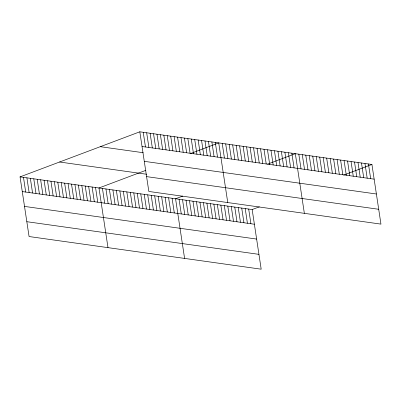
<?xml version="1.0" encoding="UTF-8"?>
<svg xmlns="http://www.w3.org/2000/svg" width="401" height="401" viewBox="0 0 401 401"><rect width="100%" height="100%" fill="white"/><g stroke="black" fill="none" stroke-linecap="round" stroke-linejoin="round"><path stroke-width="0.6" d="M20.05 176.881L252.164 209.543L261.186 269.191L29.072 236.535L20.05 176.881L139.814 131.809L371.927 164.465L380.95 224.119L148.836 191.457L139.814 131.809M145.894 170.325L98.972 187.989L107.989 247.638M190.5 153.538L218.73 142.911L227.753 202.56M182.756 196.059L175.568 198.766L184.59 258.414M267.612 164.119L295.331 153.688L304.354 213.337M252.164 209.543L259.352 206.836M343.697 175.092L371.927 164.465M142.034 146.495L374.148 179.157M100.29 146.681L143.182 152.716M144.28 161.332L376.394 193.994M59.574 162.009L146.616 174.255M146.591 176.62L378.704 209.282M22.271 191.573L254.389 224.234M24.516 206.41L256.63 239.071M26.827 221.698L258.946 254.354M368.449 163.979L370.669 178.666M364.965 163.488L367.186 178.174M361.481 162.996L363.707 177.688M358.003 162.505L360.223 177.197M354.519 162.019L356.74 176.706M351.04 161.528L353.261 176.214M347.557 161.037L349.777 175.728M344.073 160.545L346.299 175.237M340.594 160.059L342.815 174.746M337.111 159.568L339.331 174.26M333.632 159.077L335.853 173.768M330.148 158.59L332.369 173.277M326.665 158.099L328.89 172.786M323.186 157.608L325.406 172.3M319.702 157.117L321.923 171.808M316.219 156.631L318.444 171.317M312.74 156.139L314.96 170.826M309.256 155.648L311.477 170.34M305.778 155.157L307.998 169.849M302.294 154.671L304.514 169.357M298.81 154.179L301.036 168.866M291.848 153.197L294.068 167.889M288.369 152.711L290.59 167.397M284.885 152.22L287.106 166.911M281.402 151.728L283.627 166.42M277.923 151.242L280.144 165.929M274.439 150.751L276.66 165.438M270.961 150.26L273.181 164.951M267.477 149.768L269.698 164.46M263.993 149.282L266.219 163.969M260.515 148.791L262.735 163.478M257.031 148.3L259.252 162.991M253.547 147.809L255.773 162.5M250.069 147.322L252.289 162.009M246.585 146.831L248.805 161.523M243.106 146.34L245.327 161.032M239.623 145.849L241.843 160.54M248.685 209.051L250.906 223.743M236.139 145.362L238.364 160.049M245.201 208.565L247.422 223.252M232.66 144.871L234.881 159.563M241.723 208.074L243.943 222.761M229.177 144.38L231.397 159.072M238.239 207.583L240.46 222.274M225.698 143.894L227.918 158.58M234.755 207.091L236.981 221.783M222.214 143.403L224.435 158.089M231.277 206.605L233.497 221.292M227.793 206.114L230.014 220.801M215.302 142.43L217.522 157.117M224.314 205.623L226.535 220.314M211.868 141.944L214.089 156.636M220.831 205.132L223.051 219.823M208.44 141.463L210.66 156.154M217.347 204.645L219.573 219.332M205.006 140.982L207.227 155.668M213.868 204.154L216.089 218.841M201.578 140.495L203.798 155.187M210.385 203.663L212.605 218.355M198.144 140.014L200.365 154.706M206.901 203.172L209.127 217.863M194.716 139.533L196.936 154.22M203.422 202.685L205.643 217.372M191.282 139.052L193.503 153.738M199.939 202.194L202.159 216.886M187.848 138.566L190.074 153.257M196.46 201.703L198.68 216.395M184.42 138.084L186.64 152.771M192.976 201.217L195.197 215.903M180.986 137.603L183.212 152.29M189.493 200.726L191.718 215.412M177.558 137.117L179.778 151.809M186.014 200.234L188.234 214.926M174.124 136.636L176.345 151.327M182.53 199.743L184.751 214.435M170.696 136.155L172.916 150.841M179.052 199.257L181.272 213.944M167.262 135.668L169.483 150.36M163.834 135.187L166.054 149.879M172.084 198.274L174.31 212.966M160.4 134.706L162.621 149.393M168.605 197.783L170.826 212.475M156.971 134.22L159.192 148.911M165.122 197.297L167.342 211.984M153.538 133.739L155.758 148.43M161.643 196.806L163.864 211.497M150.104 133.257L152.33 147.944M158.159 196.315L160.38 211.006M146.676 132.771L148.896 147.463M154.676 195.823L156.901 210.515M143.242 132.29L145.468 146.982M151.197 195.337L153.418 210.024M147.713 194.846L149.934 209.538M144.23 194.355L146.455 209.046M140.751 193.868L142.972 208.555M137.267 193.377L139.488 208.064M133.789 192.886L136.009 207.578M130.305 192.395L132.525 207.086M126.821 191.909L129.047 206.595M123.343 191.417L125.563 206.104M119.859 190.926L122.079 205.618M116.38 190.435L118.601 205.127M112.897 189.949L115.117 204.635M109.413 189.457L111.638 204.149M105.934 188.966L108.155 203.658M102.45 188.475L104.671 203.167M95.538 187.503L97.759 202.194M92.105 187.021L94.33 201.713M88.676 186.54L90.897 201.227M85.243 186.054L87.468 200.746M81.814 185.573L84.035 200.264M78.38 185.092L80.601 199.778M74.952 184.61L77.172 199.297M71.518 184.124L73.739 198.816M68.09 183.643L70.31 198.33M64.656 183.162L66.877 197.848M61.228 182.676L63.448 197.367M57.794 182.194L60.015 196.886M54.361 181.713L56.586 196.4M50.932 181.227L53.153 195.919M47.498 180.746L49.724 195.437M44.07 180.265L46.29 194.951M40.636 179.778L42.857 194.47M37.208 179.297L39.428 193.989M33.774 178.816L35.995 193.503M30.346 178.33L32.566 193.021M26.912 177.849L29.133 192.54M23.484 177.367L25.704 192.054"/></g></svg>
